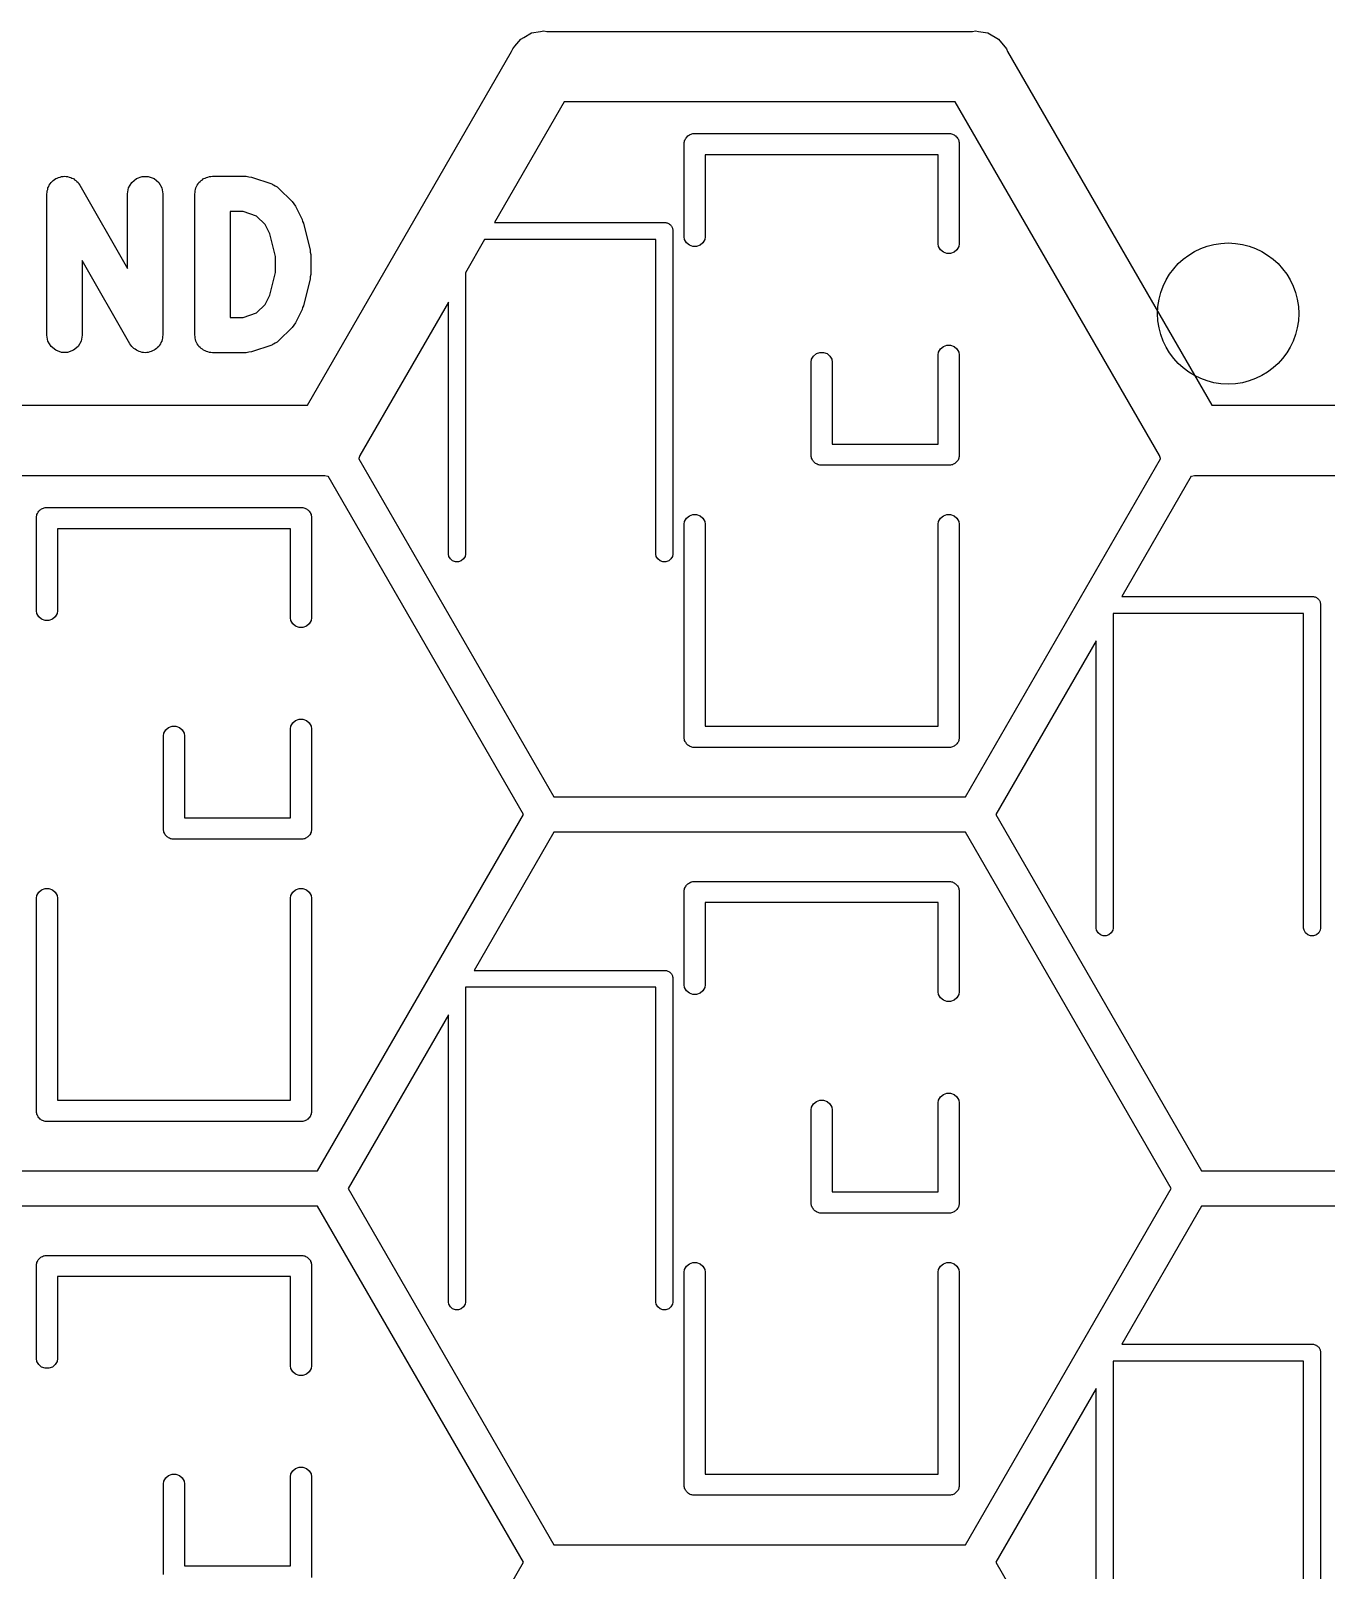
# Model space of a CAD drawing. Extents: x -0.7 to 56.4, y -0.3 to 45.3.
# Drawn here: x 6.57 to 15.75, y 34.39 to 45.3 of the extents above; entities that cross this region are included whole.
import ezdxf

# ---------------------------------------------------------------- set-up
doc = ezdxf.new("R2010")
doc.units = 0
doc.header["$MEASUREMENT"] = 0
doc.layers.add('BLACK', color=7, linetype='CONTINUOUS')

msp = doc.modelspace()

# ---------------------------------------------------------------- linework, layer by layer
at = {"layer": 'BLACK', "linetype": 'CONTINUOUS'}
for p, q in [((10.0687, 45.2572), (10.123, 45.2885)), ((10.123, 45.2885), (10.188, 45.3)), ((10.188, 45.3), (10.2098, 45.3039)), ((10.188, 45.3), (10.188, 45.3)), ((10.2098, 45.3039), (10.2317, 45.3)), ((10.2317, 45.3), (13.2479, 45.3)), ((13.2479, 45.3), (13.2698, 45.3039)), ((13.2698, 45.3039), (13.2917, 45.3)), ((13.2917, 45.3), (13.2917, 45.3)), ((13.2917, 45.3), (13.3566, 45.2885)), ((13.3566, 45.2885), (13.433, 45.2445)), ((9.98241, 45.1561), (9.99, 45.1769)), ((9.99, 45.1769), (10.0043, 45.1939)), ((10.0043, 45.1939), (10.0467, 45.2445)), ((10.0467, 45.2445), (10.0687, 45.2572)), ((13.433, 45.2445), (13.4896, 45.1769)), ((13.4896, 45.1769), (13.4972, 45.1561)), ((8.53553, 42.65), (9.98241, 45.1561)), ((13.4972, 45.1561), (14.9441, 42.65)), ((10.3542, 44.8), (9.86055, 43.945)), ((13.1255, 44.8), (10.3542, 44.8)), ((14.5723, 42.2939), (13.1255, 44.8)), ((11.2049, 44.5132), (11.2071, 44.5195)), ((11.2049, 44.5066), (11.2049, 44.5132)), ((11.2071, 44.5195), (11.2083, 44.526)), ((11.2083, 44.526), (11.2116, 44.5318)), ((11.2116, 44.5318), (11.2139, 44.5381)), ((11.2139, 44.5381), (11.2182, 44.5432)), ((11.2182, 44.5432), (11.2215, 44.549)), ((11.2215, 44.549), (11.2266, 44.5532)), ((11.2266, 44.5532), (11.2309, 44.5583)), ((11.2309, 44.5583), (11.2367, 44.5617)), ((11.2367, 44.5617), (11.2418, 44.566)), ((11.2418, 44.566), (11.2481, 44.5682)), ((11.2481, 44.5682), (11.2538, 44.5716)), ((11.2538, 44.5716), (11.2604, 44.5727)), ((11.2604, 44.5727), (11.2666, 44.575)), ((11.2666, 44.575), (11.2733, 44.575)), ((11.2733, 44.575), (11.2733, 44.575)), ((11.2733, 44.575), (13.0864, 44.575)), ((13.0864, 44.575), (13.0931, 44.575)), ((13.0864, 44.575), (13.0864, 44.575)), ((13.0931, 44.575), (13.0994, 44.5727)), ((13.0994, 44.5727), (13.1059, 44.5716)), ((13.1059, 44.5716), (13.1117, 44.5682)), ((13.1117, 44.5682), (13.1179, 44.566)), ((13.1179, 44.566), (13.123, 44.5617)), ((13.123, 44.5617), (13.1288, 44.5583)), ((13.1288, 44.5583), (13.1331, 44.5532)), ((13.1331, 44.5532), (13.1382, 44.549)), ((13.1382, 44.549), (13.1415, 44.5432)), ((13.1415, 44.5432), (13.1458, 44.5381)), ((13.1458, 44.5381), (13.1481, 44.5318)), ((13.1481, 44.5318), (13.1514, 44.526)), ((13.1514, 44.526), (13.1526, 44.5195)), ((13.1526, 44.5195), (13.1549, 44.5132)), ((13.1549, 44.5132), (13.1549, 44.5066)), ((11.2049, 43.8434), (11.2049, 44.5066)), ((11.2049, 44.5066), (11.2049, 44.5066)), ((13.0049, 44.425), (11.3549, 44.425)), ((11.3549, 44.425), (11.3549, 43.8434)), ((13.0049, 43.7934), (13.0049, 44.425)), ((13.1549, 44.5066), (13.1549, 44.5066)), ((13.1549, 44.5066), (13.1549, 43.7934)), ((6.69497, 44.1799), (6.69682, 44.1904)), ((6.69682, 44.1904), (6.70243, 44.2001)), ((6.70243, 44.2001), (6.70631, 44.2106)), ((6.70631, 44.2106), (6.7132, 44.2187)), ((6.7132, 44.2187), (6.71853, 44.228)), ((6.71853, 44.228), (6.72712, 44.2352)), ((6.72712, 44.2352), (6.73436, 44.2437)), ((6.73436, 44.2437), (6.74362, 44.249)), ((6.74362, 44.249), (6.75178, 44.2559)), ((6.75178, 44.2559), (6.76232, 44.2597)), ((6.76232, 44.2597), (6.77206, 44.2653)), ((6.77206, 44.2653), (6.78256, 44.2671)), ((6.78256, 44.2671), (6.79258, 44.2707)), ((6.79258, 44.2707), (6.80379, 44.2707)), ((6.80379, 44.2707), (6.81484, 44.2726)), ((6.81484, 44.2726), (6.82533, 44.2707)), ((6.82533, 44.2707), (6.83599, 44.2707)), ((6.83599, 44.2707), (6.84653, 44.2669)), ((6.84653, 44.2669), (6.85756, 44.2649)), ((6.85756, 44.2649), (6.86677, 44.2595)), ((6.86677, 44.2595), (6.87678, 44.2559)), ((6.87678, 44.2559), (6.88537, 44.2487)), ((6.88537, 44.2487), (6.89506, 44.243)), ((6.89506, 44.243), (6.90187, 44.2348)), ((6.90187, 44.2348), (6.91004, 44.228)), ((6.91004, 44.228), (6.91565, 44.2183)), ((6.91565, 44.2183), (6.92281, 44.2096)), ((6.92281, 44.2096), (7.26071, 43.6183)), ((7.26071, 44.1476), (7.26825, 44.1904)), ((7.26825, 44.1904), (7.28996, 44.228)), ((7.28996, 44.228), (7.32321, 44.2559)), ((7.32321, 44.2559), (7.36401, 44.2707)), ((7.36401, 44.2707), (7.40742, 44.2707)), ((7.40742, 44.2707), (7.44821, 44.2559)), ((7.44821, 44.2559), (7.48147, 44.228)), ((7.48147, 44.228), (7.50318, 44.1904)), ((7.50318, 44.1904), (7.51071, 44.1476)), ((7.74254, 44.1796), (7.74444, 44.1904)), ((7.74444, 44.1904), (7.74991, 44.1998)), ((7.74991, 44.1998), (7.75365, 44.2101)), ((7.75365, 44.2101), (7.76068, 44.2185)), ((7.76068, 44.2185), (7.76615, 44.228)), ((7.76615, 44.228), (7.77453, 44.235)), ((7.77453, 44.235), (7.78156, 44.2434)), ((7.78156, 44.2434), (7.79103, 44.2488)), ((7.79103, 44.2488), (7.7994, 44.2559)), ((7.7994, 44.2559), (7.80968, 44.2596)), ((7.80968, 44.2596), (7.81915, 44.2651)), ((7.81915, 44.2651), (7.82992, 44.267)), ((7.82992, 44.267), (7.8402, 44.2707)), ((7.8402, 44.2707), (7.85113, 44.2707)), ((7.85113, 44.2707), (7.8619, 44.2726)), ((7.8619, 44.2726), (8.1, 44.2726)), ((8.1, 44.2726), (8.11972, 44.2691)), ((8.11972, 44.2691), (8.13953, 44.2662)), ((8.13953, 44.2662), (8.28239, 44.2186)), ((8.28239, 44.2186), (8.28872, 44.2152)), ((8.28872, 44.2152), (8.29568, 44.2133)), ((8.29568, 44.2133), (8.30768, 44.2049)), ((8.30768, 44.2049), (8.32056, 44.1979)), ((8.32056, 44.1979), (8.32535, 44.1925)), ((8.32535, 44.1925), (8.33124, 44.1884)), ((8.33124, 44.1884), (8.42648, 44.0932)), ((6.68928, 44.1476), (6.69123, 44.1587)), ((6.68928, 43.1476), (6.68928, 44.1476)), ((6.69123, 44.1587), (6.69128, 44.1699)), ((6.69128, 44.1699), (6.69497, 44.1799)), ((7.26071, 43.6183), (7.26071, 44.1476)), ((7.51071, 44.1476), (7.51071, 43.1476)), ((7.7369, 44.1476), (7.7388, 44.1584)), ((7.7369, 43.1476), (7.7369, 44.1476)), ((7.7388, 44.1693), (7.74254, 44.1796)), ((7.7388, 44.1584), (7.7388, 44.1693)), ((8.42648, 44.0932), (8.43797, 44.0767)), ((8.43797, 44.0767), (8.4499, 44.0607)), ((7.9869, 44.0226), (7.9869, 43.2726)), ((8.07972, 44.0226), (7.9869, 44.0226)), ((8.17534, 43.9907), (8.07972, 44.0226)), ((8.23536, 43.9307), (8.17534, 43.9907)), ((8.4499, 44.0607), (8.49752, 43.9654)), ((8.26777, 43.8659), (8.23536, 43.9307)), ((8.30833, 43.7037), (8.26777, 43.8659)), ((8.49752, 43.9654), (8.50141, 43.9523)), ((8.50141, 43.9523), (8.50698, 43.9398)), ((8.50698, 43.9398), (8.5546, 43.7494)), ((9.86055, 43.945), (11.0701, 43.945)), ((11.0701, 43.945), (11.0701, 43.945)), ((11.0701, 43.945), (11.0754, 43.945)), ((11.0754, 43.945), (11.0805, 43.9432)), ((11.0805, 43.9432), (11.0857, 43.9423)), ((11.0857, 43.9423), (11.0903, 43.9396)), ((11.0903, 43.9396), (11.0953, 43.9378)), ((11.0953, 43.9378), (11.0994, 43.9343)), ((11.0994, 43.9343), (11.104, 43.9317)), ((11.104, 43.9317), (11.1075, 43.9276)), ((11.1075, 43.9276), (11.1115, 43.9242)), ((11.1115, 43.9242), (11.1142, 43.9195)), ((11.1142, 43.9195), (11.1176, 43.9155)), ((11.1176, 43.9155), (11.1195, 43.9105)), ((11.1195, 43.9105), (11.1221, 43.9058)), ((11.1221, 43.9058), (11.123, 43.9006)), ((11.123, 43.9006), (11.1249, 43.8956)), ((11.1249, 43.8956), (11.1249, 43.8903)), ((11.1249, 43.8903), (11.1249, 43.8902)), ((11.1249, 43.8902), (11.1249, 41.5948)), ((8.5546, 43.7494), (8.55568, 43.7341)), ((9.79127, 43.825), (9.65487, 43.5888)), ((11.0049, 43.825), (9.79127, 43.825)), ((11.0049, 41.5948), (11.0049, 43.825)), ((11.2083, 43.824), (11.2049, 43.8434)), ((11.2215, 43.801), (11.2083, 43.824)), ((11.2418, 43.784), (11.2215, 43.801)), ((11.2666, 43.775), (11.2418, 43.784)), ((11.2931, 43.775), (11.2666, 43.775)), ((11.3179, 43.784), (11.2931, 43.775)), ((11.3382, 43.801), (11.3179, 43.784)), ((11.3514, 43.824), (11.3382, 43.801)), ((11.3549, 43.8434), (11.3514, 43.824)), ((13.0083, 43.774), (13.0049, 43.7934)), ((13.0215, 43.751), (13.0083, 43.774)), ((13.0418, 43.734), (13.0215, 43.751)), ((13.1382, 43.751), (13.1179, 43.734)), ((13.1514, 43.774), (13.1382, 43.751)), ((13.1549, 43.7934), (13.1514, 43.774)), ((7.27718, 43.0856), (6.93928, 43.6769)), ((6.93928, 43.6769), (6.93928, 43.1476)), ((8.30833, 43.5916), (8.30833, 43.7037)), ((8.55568, 43.7341), (8.55833, 43.719)), ((8.55833, 43.719), (8.55833, 43.5762)), ((13.0666, 43.725), (13.0418, 43.734)), ((13.0931, 43.725), (13.0666, 43.725)), ((13.1179, 43.734), (13.0931, 43.725)), ((8.26777, 43.4293), (8.30833, 43.5916)), ((8.5546, 43.5459), (8.50698, 43.3554)), ((8.55568, 43.5611), (8.5546, 43.5459)), ((8.55833, 43.5762), (8.55568, 43.5611)), ((9.65487, 43.5888), (9.65487, 41.5948)), ((8.23536, 43.3645), (8.26777, 43.4293)), ((8.17534, 43.3045), (8.23536, 43.3645)), ((8.49752, 43.3298), (8.4499, 43.2346)), ((8.50141, 43.3429), (8.49752, 43.3298)), ((8.50698, 43.3554), (8.50141, 43.3429)), ((9.53487, 43.3809), (8.90731, 42.2939)), ((9.53487, 41.5948), (9.53487, 43.3809)), ((7.9869, 43.2726), (8.07972, 43.2726)), ((8.07972, 43.2726), (8.17534, 43.3045)), ((8.43797, 43.2185), (8.42648, 43.2021)), ((8.4499, 43.2346), (8.43797, 43.2185)), ((6.69682, 43.1049), (6.68928, 43.1476)), ((6.71853, 43.0673), (6.69682, 43.1049)), ((6.93175, 43.1049), (6.91004, 43.0673)), ((6.93928, 43.1476), (6.93175, 43.1049)), ((7.49757, 43.0952), (7.49369, 43.0846)), ((7.50318, 43.1049), (7.49757, 43.0952)), ((7.50503, 43.1154), (7.50318, 43.1049)), ((7.50872, 43.1254), (7.50503, 43.1154)), ((7.50877, 43.1366), (7.50872, 43.1254)), ((7.51071, 43.1476), (7.50877, 43.1366)), ((7.7388, 43.1368), (7.7369, 43.1476)), ((7.7388, 43.1259), (7.7388, 43.1368)), ((7.74254, 43.1156), (7.7388, 43.1259)), ((7.74444, 43.1049), (7.74254, 43.1156)), ((7.74991, 43.0954), (7.74444, 43.1049)), ((7.75365, 43.0851), (7.74991, 43.0954)), ((8.32056, 43.0973), (8.30768, 43.0903)), ((8.32534, 43.1027), (8.32056, 43.0973)), ((8.33124, 43.1069), (8.32534, 43.1027)), ((8.42648, 43.2021), (8.33124, 43.1069)), ((6.75178, 43.0394), (6.71853, 43.0673)), ((6.79258, 43.0245), (6.75178, 43.0394)), ((6.83599, 43.0245), (6.79258, 43.0245)), ((6.87678, 43.0394), (6.83599, 43.0245)), ((6.91004, 43.0673), (6.87678, 43.0394)), ((7.28435, 43.077), (7.27718, 43.0856)), ((7.28996, 43.0673), (7.28435, 43.077)), ((7.29812, 43.0604), (7.28996, 43.0673)), ((7.30494, 43.0522), (7.29812, 43.0604)), ((7.31463, 43.0466), (7.30494, 43.0522)), ((7.32321, 43.0394), (7.31463, 43.0466)), ((7.33323, 43.0357), (7.32321, 43.0394)), ((7.34244, 43.0303), (7.33323, 43.0357)), ((7.35347, 43.0284), (7.34244, 43.0303)), ((7.36401, 43.0245), (7.35347, 43.0284)), ((7.37467, 43.0245), (7.36401, 43.0245)), ((7.38516, 43.0226), (7.37467, 43.0245)), ((7.3962, 43.0245), (7.38516, 43.0226)), ((7.40742, 43.0245), (7.3962, 43.0245)), ((7.41744, 43.0282), (7.40742, 43.0245)), ((7.42794, 43.03), (7.41744, 43.0282)), ((7.43767, 43.0355), (7.42794, 43.03)), ((7.44821, 43.0394), (7.43767, 43.0355)), ((7.45638, 43.0462), (7.44821, 43.0394)), ((7.46563, 43.0515), (7.45638, 43.0462)), ((7.47288, 43.0601), (7.46563, 43.0515)), ((7.48147, 43.0673), (7.47288, 43.0601)), ((7.4868, 43.0765), (7.48147, 43.0673)), ((7.49369, 43.0846), (7.4868, 43.0765)), ((7.76068, 43.0767), (7.75365, 43.0851)), ((7.76615, 43.0673), (7.76068, 43.0767)), ((7.77453, 43.0602), (7.76615, 43.0673)), ((7.78156, 43.0519), (7.77453, 43.0602)), ((7.79103, 43.0464), (7.78156, 43.0519)), ((7.7994, 43.0394), (7.79103, 43.0464)), ((7.80968, 43.0356), (7.7994, 43.0394)), ((7.81915, 43.0302), (7.80968, 43.0356)), ((7.82992, 43.0283), (7.81915, 43.0302)), ((7.8402, 43.0245), (7.82992, 43.0283)), ((7.85113, 43.0245), (7.8402, 43.0245)), ((7.8619, 43.0226), (7.85113, 43.0245)), ((8.1, 43.0226), (7.8619, 43.0226)), ((8.11973, 43.0261), (8.1, 43.0226)), ((8.13953, 43.029), (8.11973, 43.0261)), ((8.28238, 43.0767), (8.13953, 43.029)), ((8.28872, 43.0801), (8.28238, 43.0767)), ((8.29568, 43.0819), (8.28872, 43.0801)), ((8.30768, 43.0903), (8.29568, 43.0819)), ((12.1083, 42.976), (12.1215, 42.999)), ((12.1215, 42.999), (12.1418, 43.016)), ((12.1418, 43.016), (12.1666, 43.025)), ((12.1666, 43.025), (12.1931, 43.025)), ((12.1931, 43.025), (12.2179, 43.016)), ((12.2179, 43.016), (12.2382, 42.999)), ((12.2382, 42.999), (12.2514, 42.976)), ((13.0049, 43.0066), (13.0083, 43.026)), ((13.0049, 42.375), (13.0049, 43.0066)), ((13.0083, 43.026), (13.0215, 43.049)), ((13.0215, 43.049), (13.0418, 43.066)), ((13.0418, 43.066), (13.0666, 43.075)), ((13.0666, 43.075), (13.0931, 43.075)), ((13.0931, 43.075), (13.1179, 43.066)), ((13.1179, 43.066), (13.1382, 43.049)), ((13.1382, 43.049), (13.1514, 43.026)), ((13.1514, 43.026), (13.1549, 43.0066)), ((13.1549, 43.0066), (13.1549, 42.2934)), ((12.1049, 42.9566), (12.1083, 42.976)), ((12.1049, 42.3132), (12.1049, 42.9566)), ((12.2514, 42.976), (12.2549, 42.9566)), ((12.2549, 42.9566), (12.2549, 42.375)), ((5.76425, 42.65), (8.53553, 42.65)), ((14.9441, 42.65), (17.7154, 42.65)), ((12.2549, 42.375), (13.0049, 42.375)), ((8.89971, 42.2731), (8.8984, 42.2715)), ((8.8984, 42.2715), (10.282, 39.875)), ((8.90731, 42.2939), (8.89971, 42.2731)), ((12.1049, 42.2868), (12.1049, 42.3132)), ((12.1072, 42.2805), (12.1049, 42.2868)), ((12.1083, 42.274), (12.1072, 42.2805)), ((12.1116, 42.2682), (12.1083, 42.274)), ((12.1139, 42.2619), (12.1116, 42.2682)), ((12.1182, 42.2568), (12.1139, 42.2619)), ((12.1215, 42.251), (12.1182, 42.2568)), ((12.1266, 42.2468), (12.1215, 42.251)), ((12.1309, 42.2417), (12.1266, 42.2468)), ((12.1367, 42.2383), (12.1309, 42.2417)), ((12.1418, 42.234), (12.1367, 42.2383)), ((12.1481, 42.2318), (12.1418, 42.234)), ((12.1538, 42.2284), (12.1481, 42.2318)), ((12.1604, 42.2273), (12.1538, 42.2284)), ((12.1666, 42.225), (12.1604, 42.2273)), ((12.1733, 42.225), (12.1666, 42.225)), ((13.0864, 42.225), (12.1733, 42.225)), ((12.1733, 42.225), (12.1733, 42.225)), ((13.0931, 42.225), (13.0864, 42.225)), ((13.0864, 42.225), (13.0864, 42.225)), ((13.0994, 42.2273), (13.0931, 42.225)), ((13.1059, 42.2284), (13.0994, 42.2273)), ((13.1117, 42.2318), (13.1059, 42.2284)), ((13.1179, 42.234), (13.1117, 42.2318)), ((13.1231, 42.2383), (13.1179, 42.234)), ((13.1288, 42.2417), (13.1231, 42.2383)), ((13.1331, 42.2468), (13.1288, 42.2417)), ((13.1382, 42.251), (13.1331, 42.2468)), ((13.1415, 42.2568), (13.1382, 42.251)), ((13.1458, 42.2619), (13.1415, 42.2568)), ((13.1481, 42.2682), (13.1458, 42.2619)), ((13.1514, 42.274), (13.1481, 42.2682)), ((13.1526, 42.2805), (13.1514, 42.274)), ((13.1549, 42.2868), (13.1526, 42.2805)), ((13.1549, 42.2934), (13.1549, 42.2934)), ((13.1549, 42.2934), (13.1549, 42.2868)), ((13.1976, 39.875), (14.5813, 42.2715)), ((14.5799, 42.2731), (14.5723, 42.2939)), ((14.5813, 42.2715), (14.5799, 42.2731)), ((8.658, 42.15), (5.64177, 42.15)), ((8.67987, 42.1461), (8.658, 42.15)), ((8.68189, 42.1465), (8.67987, 42.1461)), ((10.0655, 39.75), (8.68189, 42.1465)), ((14.7978, 42.1465), (14.3061, 41.295)), ((14.7998, 42.1461), (14.7978, 42.1465)), ((14.8216, 42.15), (14.7998, 42.1461)), ((17.7154, 42.15), (14.8216, 42.15)), ((6.62826, 41.8932), (6.63159, 41.899)), ((6.63159, 41.899), (6.6367, 41.9032)), ((6.6367, 41.9032), (6.64098, 41.9083)), ((6.64098, 41.9083), (6.64675, 41.9117)), ((6.64675, 41.9117), (6.65186, 41.916)), ((6.65186, 41.916), (6.65812, 41.9182)), ((6.65812, 41.9182), (6.66389, 41.9216)), ((6.66389, 41.9216), (6.67045, 41.9227)), ((6.67045, 41.9227), (6.67671, 41.925)), ((6.67671, 41.925), (6.68337, 41.925)), ((6.68337, 41.925), (6.68338, 41.925)), ((6.68338, 41.925), (8.49649, 41.925)), ((8.49649, 41.925), (8.4965, 41.925)), ((8.4965, 41.925), (8.50316, 41.925)), ((8.50316, 41.925), (8.50942, 41.9227)), ((8.50942, 41.9227), (8.51598, 41.9216)), ((8.51598, 41.9216), (8.52175, 41.9182)), ((8.52175, 41.9182), (8.52801, 41.916)), ((8.52801, 41.916), (8.53311, 41.9117)), ((8.53311, 41.9117), (8.53889, 41.9083)), ((8.53889, 41.9083), (8.54317, 41.9032)), ((8.54317, 41.9032), (8.54827, 41.899)), ((8.54827, 41.899), (8.5516, 41.8932)), ((6.61494, 41.1934), (6.61493, 41.8566)), ((6.61493, 41.8566), (6.61494, 41.8566)), ((6.61494, 41.8632), (6.61721, 41.8695)), ((6.61494, 41.8566), (6.61494, 41.8632)), ((6.61721, 41.8695), (6.61837, 41.876)), ((6.61837, 41.876), (6.6217, 41.8818)), ((6.6217, 41.8818), (6.62398, 41.8881)), ((6.62398, 41.8881), (6.62826, 41.8932)), ((8.5516, 41.8932), (8.55589, 41.8881)), ((8.55589, 41.8881), (8.55817, 41.8818)), ((8.55817, 41.8818), (8.5615, 41.876)), ((8.5615, 41.876), (8.56265, 41.8695)), ((8.56265, 41.8695), (8.56493, 41.8632)), ((8.56493, 41.8632), (8.56493, 41.8566)), ((8.56493, 41.8566), (8.56493, 41.8566)), ((8.56493, 41.8566), (8.56493, 41.1434)), ((11.2049, 41.8066), (11.2083, 41.826)), ((11.2049, 40.2934), (11.2049, 41.8066)), ((11.2083, 41.826), (11.2215, 41.849)), ((11.2215, 41.849), (11.2418, 41.866)), ((11.2418, 41.866), (11.2666, 41.875)), ((11.2666, 41.875), (11.2931, 41.875)), ((11.2931, 41.875), (11.3179, 41.866)), ((11.3179, 41.866), (11.3382, 41.849)), ((11.3382, 41.849), (11.3514, 41.826)), ((11.3514, 41.826), (11.3549, 41.8066)), ((11.3549, 41.8066), (11.3549, 40.375)), ((13.0049, 41.8066), (13.0083, 41.826)), ((13.0049, 40.375), (13.0049, 41.8066)), ((13.0083, 41.826), (13.0215, 41.849)), ((13.0215, 41.849), (13.0418, 41.866)), ((13.0418, 41.866), (13.0666, 41.875)), ((13.0666, 41.875), (13.0931, 41.875)), ((13.0931, 41.875), (13.1179, 41.866)), ((13.1179, 41.866), (13.1382, 41.849)), ((13.1382, 41.849), (13.1514, 41.826)), ((13.1514, 41.826), (13.1549, 41.8066)), ((13.1549, 41.8066), (13.1549, 40.2934)), ((8.41493, 41.775), (6.76493, 41.775)), ((6.76493, 41.775), (6.76493, 41.1934)), ((8.41493, 41.1434), (8.41493, 41.775)), ((9.53762, 41.5792), (9.53487, 41.5948)), ((9.5482, 41.5608), (9.53762, 41.5792)), ((9.65212, 41.5792), (9.64154, 41.5608)), ((9.65487, 41.5948), (9.65212, 41.5792)), ((11.0076, 41.5792), (11.0049, 41.5948)), ((11.0182, 41.5608), (11.0076, 41.5792)), ((11.1221, 41.5792), (11.1115, 41.5608)), ((11.1249, 41.5948), (11.1221, 41.5792)), ((9.56441, 41.5472), (9.5482, 41.5608)), ((9.58429, 41.54), (9.56441, 41.5472)), ((9.60545, 41.54), (9.58429, 41.54)), ((9.62533, 41.5472), (9.60545, 41.54)), ((9.64154, 41.5608), (9.62533, 41.5472)), ((11.0344, 41.5472), (11.0182, 41.5608)), ((11.0543, 41.54), (11.0344, 41.5472)), ((11.0754, 41.54), (11.0543, 41.54)), ((11.0953, 41.5472), (11.0754, 41.54)), ((11.1115, 41.5608), (11.0953, 41.5472)), ((14.3061, 41.295), (15.66, 41.295)), ((15.66, 41.295), (15.6601, 41.295)), ((15.6601, 41.295), (15.6654, 41.295)), ((15.6654, 41.295), (15.6704, 41.2932)), ((15.6704, 41.2932), (15.6756, 41.2923)), ((15.6756, 41.2923), (15.6803, 41.2896)), ((15.6803, 41.2896), (15.6853, 41.2878)), ((15.6853, 41.2878), (15.6894, 41.2843)), ((15.6894, 41.2843), (15.694, 41.2817)), ((15.694, 41.2817), (15.6974, 41.2776)), ((15.6974, 41.2776), (15.7015, 41.2742)), ((15.7015, 41.2742), (15.7041, 41.2695)), ((15.7041, 41.2695), (15.7076, 41.2655)), ((15.7076, 41.2655), (15.7094, 41.2605)), ((15.7094, 41.2605), (15.7121, 41.2558)), ((15.7121, 41.2558), (15.713, 41.2506)), ((15.713, 41.2506), (15.7148, 41.2456)), ((15.7148, 41.2456), (15.7148, 41.2403)), ((15.7148, 41.2403), (15.7148, 41.2402)), ((15.7148, 41.2402), (15.7148, 38.9448)), ((6.61837, 41.174), (6.61494, 41.1934)), ((6.6316, 41.151), (6.61837, 41.174)), ((6.65186, 41.134), (6.6316, 41.151)), ((6.67671, 41.125), (6.65186, 41.134)), ((6.72801, 41.134), (6.70316, 41.125)), ((6.74827, 41.151), (6.72801, 41.134)), ((6.7615, 41.174), (6.74827, 41.151)), ((6.76493, 41.1934), (6.7615, 41.174)), ((8.41837, 41.124), (8.41493, 41.1434)), ((8.56493, 41.1434), (8.5615, 41.124)), ((15.5948, 41.175), (14.2448, 41.175)), ((14.2448, 41.175), (14.2448, 38.9448)), ((15.5948, 38.9448), (15.5948, 41.175)), ((6.70316, 41.125), (6.67671, 41.125)), ((8.4316, 41.101), (8.41837, 41.124)), ((8.45186, 41.084), (8.4316, 41.101)), ((8.47671, 41.075), (8.45186, 41.084)), ((8.50316, 41.075), (8.47671, 41.075)), ((8.52801, 41.084), (8.50316, 41.075)), ((8.54827, 41.101), (8.52801, 41.084)), ((8.5615, 41.124), (8.54827, 41.101)), ((14.1248, 40.9809), (13.4141, 39.75)), ((14.1248, 38.9448), (14.1248, 40.9809)), ((7.55186, 40.366), (7.57671, 40.375)), ((7.57671, 40.375), (7.60316, 40.375)), ((7.60316, 40.375), (7.62801, 40.366)), ((8.41493, 40.3566), (8.41837, 40.376)), ((8.41837, 40.376), (8.43159, 40.399)), ((8.43159, 40.399), (8.45186, 40.416)), ((8.45186, 40.416), (8.47671, 40.425)), ((8.47671, 40.425), (8.50316, 40.425)), ((8.50316, 40.425), (8.52801, 40.416)), ((8.52801, 40.416), (8.54827, 40.399)), ((8.54827, 40.399), (8.5615, 40.376)), ((8.5615, 40.376), (8.56493, 40.3566)), ((11.3549, 40.375), (13.0049, 40.375)), ((7.51493, 40.3066), (7.51837, 40.326)), ((7.51493, 39.6632), (7.51493, 40.3066)), ((7.51837, 40.326), (7.53159, 40.349)), ((7.53159, 40.349), (7.55186, 40.366)), ((7.62801, 40.366), (7.64827, 40.349)), ((7.64827, 40.349), (7.6615, 40.326)), ((7.6615, 40.326), (7.66493, 40.3066)), ((7.66493, 40.3066), (7.66493, 39.725)), ((8.41493, 39.725), (8.41493, 40.3566)), ((8.56493, 40.3566), (8.56493, 39.6434)), ((11.2049, 40.2868), (11.2049, 40.2934)), ((11.2049, 40.2934), (11.2049, 40.2934)), ((11.2071, 40.2805), (11.2049, 40.2868)), ((11.2083, 40.274), (11.2071, 40.2805)), ((11.2116, 40.2682), (11.2083, 40.274)), ((11.2139, 40.2619), (11.2116, 40.2682)), ((11.2182, 40.2568), (11.2139, 40.2619)), ((13.1458, 40.2619), (13.1415, 40.2568)), ((13.1481, 40.2682), (13.1458, 40.2619)), ((13.1514, 40.274), (13.1481, 40.2682)), ((13.1526, 40.2805), (13.1514, 40.274)), ((13.1549, 40.2868), (13.1526, 40.2805)), ((13.1549, 40.2934), (13.1549, 40.2934)), ((13.1549, 40.2934), (13.1549, 40.2868)), ((11.2215, 40.251), (11.2182, 40.2568)), ((11.2266, 40.2468), (11.2215, 40.251)), ((11.2309, 40.2417), (11.2266, 40.2468)), ((11.2367, 40.2383), (11.2309, 40.2417)), ((11.2418, 40.234), (11.2367, 40.2383)), ((11.2481, 40.2318), (11.2418, 40.234)), ((11.2538, 40.2284), (11.2481, 40.2318)), ((11.2604, 40.2273), (11.2538, 40.2284)), ((11.2666, 40.225), (11.2604, 40.2273)), ((11.2733, 40.225), (11.2666, 40.225)), ((13.0864, 40.225), (11.2733, 40.225)), ((11.2733, 40.225), (11.2733, 40.225)), ((13.0931, 40.225), (13.0864, 40.225)), ((13.0864, 40.225), (13.0864, 40.225)), ((13.0994, 40.2273), (13.0931, 40.225)), ((13.1059, 40.2284), (13.0994, 40.2273)), ((13.1117, 40.2318), (13.1059, 40.2284)), ((13.1179, 40.234), (13.1117, 40.2318)), ((13.1231, 40.2383), (13.1179, 40.234)), ((13.1288, 40.2417), (13.1231, 40.2383)), ((13.1331, 40.2468), (13.1288, 40.2417)), ((13.1382, 40.251), (13.1331, 40.2468)), ((13.1415, 40.2568), (13.1382, 40.251)), ((10.282, 39.875), (13.1976, 39.875)), ((7.66493, 39.725), (8.41493, 39.725)), ((8.6077, 37.225), (10.0655, 39.75)), ((13.4141, 39.75), (14.872, 37.225)), ((7.51493, 39.6368), (7.51493, 39.6632)), ((7.51722, 39.6305), (7.51493, 39.6368)), ((7.51837, 39.624), (7.51722, 39.6305)), ((7.5217, 39.6182), (7.51837, 39.624)), ((7.52398, 39.6119), (7.5217, 39.6182)), ((7.52827, 39.6068), (7.52398, 39.6119)), ((7.5316, 39.601), (7.52827, 39.6068)), ((8.5516, 39.6068), (8.54827, 39.601)), ((8.55589, 39.6119), (8.5516, 39.6068)), ((8.55817, 39.6182), (8.55589, 39.6119)), ((8.5615, 39.624), (8.55817, 39.6182)), ((8.56265, 39.6305), (8.5615, 39.624)), ((8.56493, 39.6368), (8.56265, 39.6305)), ((8.56493, 39.6434), (8.56493, 39.6434)), ((8.56493, 39.6434), (8.56493, 39.6368)), ((10.282, 39.625), (9.71621, 38.645)), ((13.1976, 39.625), (10.282, 39.625)), ((14.6554, 37.1), (13.1976, 39.625)), ((7.5367, 39.5968), (7.5316, 39.601)), ((7.54098, 39.5917), (7.5367, 39.5968)), ((7.54676, 39.5883), (7.54098, 39.5917)), ((7.55186, 39.584), (7.54676, 39.5883)), ((7.55812, 39.5818), (7.55186, 39.584)), ((7.56389, 39.5784), (7.55812, 39.5818)), ((7.57045, 39.5773), (7.56389, 39.5784)), ((7.57671, 39.575), (7.57045, 39.5773)), ((7.58337, 39.575), (7.57671, 39.575)), ((7.58338, 39.575), (7.58337, 39.575)), ((8.49649, 39.575), (7.58338, 39.575)), ((8.4965, 39.575), (8.49649, 39.575)), ((8.50316, 39.575), (8.4965, 39.575)), ((8.50942, 39.5773), (8.50316, 39.575)), ((8.51598, 39.5784), (8.50942, 39.5773)), ((8.52175, 39.5818), (8.51598, 39.5784)), ((8.52801, 39.584), (8.52175, 39.5818)), ((8.53312, 39.5883), (8.52801, 39.584)), ((8.53889, 39.5917), (8.53312, 39.5883)), ((8.54317, 39.5968), (8.53889, 39.5917)), ((8.54827, 39.601), (8.54317, 39.5968)), ((6.61494, 39.1566), (6.61837, 39.176)), ((6.61837, 39.176), (6.6316, 39.199)), ((6.6316, 39.199), (6.65186, 39.216)), ((6.65186, 39.216), (6.67671, 39.225)), ((6.67671, 39.225), (6.70316, 39.225)), ((6.70316, 39.225), (6.72801, 39.216)), ((6.72801, 39.216), (6.74827, 39.199)), ((6.74827, 39.199), (6.7615, 39.176)), ((6.7615, 39.176), (6.76493, 39.1566)), ((8.41493, 39.1566), (8.41837, 39.176)), ((8.41837, 39.176), (8.43159, 39.199)), ((8.43159, 39.199), (8.45186, 39.216)), ((8.45186, 39.216), (8.47671, 39.225)), ((8.47671, 39.225), (8.50316, 39.225)), ((8.50316, 39.225), (8.52801, 39.216)), ((8.52801, 39.216), (8.54827, 39.199)), ((8.54827, 39.199), (8.5615, 39.176)), ((8.5615, 39.176), (8.56493, 39.1566)), ((11.2049, 39.2132), (11.2071, 39.2195)), ((11.2049, 39.2066), (11.2049, 39.2132)), ((11.2049, 38.5434), (11.2049, 39.2066)), ((11.2049, 39.2066), (11.2049, 39.2066)), ((11.2071, 39.2195), (11.2083, 39.226)), ((11.2083, 39.226), (11.2116, 39.2318)), ((11.2116, 39.2318), (11.2139, 39.2381)), ((11.2139, 39.2381), (11.2182, 39.2432)), ((11.2182, 39.2432), (11.2215, 39.249)), ((11.2215, 39.249), (11.2266, 39.2532)), ((11.2266, 39.2532), (11.2309, 39.2583)), ((11.2309, 39.2583), (11.2367, 39.2617)), ((11.2367, 39.2617), (11.2418, 39.266)), ((11.2418, 39.266), (11.2481, 39.2682)), ((11.2481, 39.2682), (11.2538, 39.2716)), ((11.2538, 39.2716), (11.2604, 39.2727)), ((11.2604, 39.2727), (11.2666, 39.275)), ((11.2666, 39.275), (11.2733, 39.275)), ((11.2733, 39.275), (11.2733, 39.275)), ((11.2733, 39.275), (13.0864, 39.275)), ((13.0864, 39.275), (13.0931, 39.275)), ((13.0864, 39.275), (13.0864, 39.275)), ((13.0931, 39.275), (13.0994, 39.2727)), ((13.0994, 39.2727), (13.1059, 39.2716)), ((13.1059, 39.2716), (13.1117, 39.2682)), ((13.1117, 39.2682), (13.1179, 39.266)), ((13.1179, 39.266), (13.123, 39.2617)), ((13.123, 39.2617), (13.1288, 39.2583)), ((13.1288, 39.2583), (13.1331, 39.2532)), ((13.1331, 39.2532), (13.1382, 39.249)), ((13.1382, 39.249), (13.1415, 39.2432)), ((13.1415, 39.2432), (13.1458, 39.2381)), ((13.1458, 39.2381), (13.1481, 39.2318)), ((13.1481, 39.2318), (13.1514, 39.226)), ((13.1514, 39.226), (13.1526, 39.2195)), ((13.1526, 39.2195), (13.1549, 39.2132)), ((13.1549, 39.2132), (13.1549, 39.2066)), ((13.1549, 39.2066), (13.1549, 39.2066)), ((13.1549, 39.2066), (13.1549, 38.4934)), ((6.61493, 37.6434), (6.61494, 39.1566)), ((6.76493, 39.1566), (6.76493, 37.725)), ((8.41493, 37.725), (8.41493, 39.1566)), ((8.56493, 39.1566), (8.56493, 37.6434)), ((13.0049, 39.125), (11.3549, 39.125)), ((11.3549, 39.125), (11.3549, 38.5434)), ((13.0049, 38.4934), (13.0049, 39.125)), ((14.1276, 38.9292), (14.1248, 38.9448)), ((14.1381, 38.9108), (14.1276, 38.9292)), ((14.1543, 38.8972), (14.1381, 38.9108)), ((14.1742, 38.89), (14.1543, 38.8972)), ((14.1954, 38.89), (14.1742, 38.89)), ((14.2153, 38.8972), (14.1954, 38.89)), ((14.2315, 38.9108), (14.2153, 38.8972)), ((14.2421, 38.9292), (14.2315, 38.9108)), ((14.2448, 38.9448), (14.2421, 38.9292)), ((15.5976, 38.9292), (15.5948, 38.9448)), ((15.6081, 38.9108), (15.5976, 38.9292)), ((15.6243, 38.8972), (15.6081, 38.9108)), ((15.6442, 38.89), (15.6243, 38.8972)), ((15.6654, 38.89), (15.6442, 38.89)), ((15.6853, 38.8972), (15.6654, 38.89)), ((15.7015, 38.9108), (15.6853, 38.8972)), ((15.7121, 38.9292), (15.7015, 38.9108)), ((15.7148, 38.9448), (15.7121, 38.9292)), ((9.71621, 38.645), (11.0701, 38.645)), ((11.0701, 38.645), (11.0701, 38.645)), ((11.0701, 38.645), (11.0754, 38.645)), ((11.0754, 38.645), (11.0805, 38.6432)), ((11.0805, 38.6432), (11.0857, 38.6423)), ((11.0857, 38.6423), (11.0903, 38.6396)), ((11.0903, 38.6396), (11.0953, 38.6378)), ((11.0953, 38.6378), (11.0994, 38.6343)), ((11.0994, 38.6343), (11.104, 38.6317)), ((11.104, 38.6317), (11.1075, 38.6276)), ((11.1075, 38.6276), (11.1115, 38.6242)), ((11.1115, 38.6242), (11.1142, 38.6195)), ((11.0049, 38.525), (9.65487, 38.525)), ((9.65487, 38.525), (9.65487, 36.2948)), ((11.0049, 36.2948), (11.0049, 38.525)), ((11.1142, 38.6195), (11.1176, 38.6155)), ((11.1176, 38.6155), (11.1195, 38.6105)), ((11.1195, 38.6105), (11.1221, 38.6058)), ((11.1221, 38.6058), (11.123, 38.6006)), ((11.123, 38.6006), (11.1249, 38.5956)), ((11.1249, 38.5956), (11.1249, 38.5903)), ((11.1249, 38.5903), (11.1249, 38.5902)), ((11.1249, 38.5902), (11.1249, 36.2948)), ((11.2083, 38.524), (11.2049, 38.5434)), ((11.2215, 38.501), (11.2083, 38.524)), ((11.3514, 38.524), (11.3382, 38.501)), ((11.3549, 38.5434), (11.3514, 38.524)), ((11.2418, 38.484), (11.2215, 38.501)), ((11.2666, 38.475), (11.2418, 38.484)), ((11.2931, 38.475), (11.2666, 38.475)), ((11.3179, 38.484), (11.2931, 38.475)), ((11.3382, 38.501), (11.3179, 38.484)), ((13.0083, 38.474), (13.0049, 38.4934)), ((13.0215, 38.451), (13.0083, 38.474)), ((13.0418, 38.434), (13.0215, 38.451)), ((13.0666, 38.425), (13.0418, 38.434)), ((13.0931, 38.425), (13.0666, 38.425)), ((13.1179, 38.434), (13.0931, 38.425)), ((13.1382, 38.451), (13.1179, 38.434)), ((13.1514, 38.474), (13.1382, 38.451)), ((13.1549, 38.4934), (13.1514, 38.474)), ((9.53487, 38.3309), (8.82421, 37.1)), ((9.53487, 36.2948), (9.53487, 38.3309)), ((13.0083, 37.726), (13.0215, 37.749)), ((13.0215, 37.749), (13.0418, 37.766)), ((13.0418, 37.766), (13.0666, 37.775)), ((13.0666, 37.775), (13.0931, 37.775)), ((13.0931, 37.775), (13.1179, 37.766)), ((13.1179, 37.766), (13.1382, 37.749)), ((13.1382, 37.749), (13.1514, 37.726)), ((6.61494, 37.6434), (6.61493, 37.6434)), ((6.61494, 37.6368), (6.61494, 37.6434)), ((6.76493, 37.725), (8.41493, 37.725)), ((8.56493, 37.6434), (8.56493, 37.6434)), ((8.56493, 37.6434), (8.56493, 37.6368)), ((12.1049, 37.6566), (12.1083, 37.676)), ((12.1049, 37.0132), (12.1049, 37.6566)), ((12.1083, 37.676), (12.1215, 37.699)), ((12.1215, 37.699), (12.1418, 37.716)), ((12.1418, 37.716), (12.1666, 37.725)), ((12.1666, 37.725), (12.1931, 37.725)), ((12.1931, 37.725), (12.2179, 37.716)), ((12.2179, 37.716), (12.2382, 37.699)), ((12.2382, 37.699), (12.2514, 37.676)), ((12.2514, 37.676), (12.2549, 37.6566)), ((12.2549, 37.6566), (12.2549, 37.075)), ((13.0049, 37.7066), (13.0083, 37.726)), ((13.0049, 37.075), (13.0049, 37.7066)), ((13.1514, 37.726), (13.1549, 37.7066)), ((13.1549, 37.7066), (13.1549, 36.9934)), ((6.61721, 37.6305), (6.61494, 37.6368)), ((6.61837, 37.624), (6.61721, 37.6305)), ((6.6217, 37.6182), (6.61837, 37.624)), ((6.62398, 37.6119), (6.6217, 37.6182)), ((6.62826, 37.6068), (6.62398, 37.6119)), ((6.63159, 37.601), (6.62826, 37.6068)), ((6.6367, 37.5968), (6.63159, 37.601)), ((6.64098, 37.5917), (6.6367, 37.5968)), ((6.64675, 37.5883), (6.64098, 37.5917)), ((6.65186, 37.584), (6.64675, 37.5883)), ((6.65812, 37.5818), (6.65186, 37.584)), ((6.66389, 37.5784), (6.65812, 37.5818)), ((6.67045, 37.5773), (6.66389, 37.5784)), ((6.67671, 37.575), (6.67045, 37.5773)), ((6.68337, 37.575), (6.67671, 37.575)), ((6.68338, 37.575), (6.68337, 37.575)), ((8.49649, 37.575), (6.68338, 37.575)), ((8.4965, 37.575), (8.49649, 37.575)), ((8.50316, 37.575), (8.4965, 37.575)), ((8.50942, 37.5773), (8.50316, 37.575)), ((8.51598, 37.5784), (8.50942, 37.5773)), ((8.52175, 37.5818), (8.51598, 37.5784)), ((8.52801, 37.584), (8.52175, 37.5818)), ((8.53312, 37.5883), (8.52801, 37.584)), ((8.53889, 37.5917), (8.53312, 37.5883)), ((8.54317, 37.5968), (8.53889, 37.5917)), ((8.54827, 37.601), (8.54317, 37.5968)), ((8.5516, 37.6068), (8.54827, 37.601)), ((8.55589, 37.6119), (8.5516, 37.6068)), ((8.55817, 37.6182), (8.55589, 37.6119)), ((8.5615, 37.624), (8.55817, 37.6182)), ((8.56265, 37.6305), (8.5615, 37.624)), ((8.56493, 37.6368), (8.56265, 37.6305)), ((5.69208, 37.225), (8.6077, 37.225)), ((14.872, 37.225), (17.6392, 37.225)), ((8.82421, 37.1), (10.282, 34.575)), ((13.1976, 34.575), (14.6554, 37.1)), ((12.1049, 36.9868), (12.1049, 37.0132)), ((12.1072, 36.9805), (12.1049, 36.9868)), ((12.2549, 37.075), (13.0049, 37.075)), ((13.1549, 36.9868), (13.1526, 36.9805)), ((13.1549, 36.9934), (13.1549, 36.9934)), ((13.1549, 36.9934), (13.1549, 36.9868)), ((8.6077, 36.975), (5.69208, 36.975)), ((10.0655, 34.45), (8.6077, 36.975)), ((12.1083, 36.974), (12.1072, 36.9805)), ((12.1116, 36.9682), (12.1083, 36.974)), ((12.1139, 36.9619), (12.1116, 36.9682)), ((12.1182, 36.9568), (12.1139, 36.9619)), ((12.1215, 36.951), (12.1182, 36.9568)), ((12.1266, 36.9468), (12.1215, 36.951)), ((12.1309, 36.9417), (12.1266, 36.9468)), ((12.1367, 36.9383), (12.1309, 36.9417)), ((12.1418, 36.934), (12.1367, 36.9383)), ((12.1481, 36.9318), (12.1418, 36.934)), ((12.1538, 36.9284), (12.1481, 36.9318)), ((12.1604, 36.9273), (12.1538, 36.9284)), ((12.1666, 36.925), (12.1604, 36.9273)), ((12.1733, 36.925), (12.1666, 36.925)), ((13.0864, 36.925), (12.1733, 36.925)), ((12.1733, 36.925), (12.1733, 36.925)), ((13.0931, 36.925), (13.0864, 36.925)), ((13.0864, 36.925), (13.0864, 36.925)), ((13.0994, 36.9273), (13.0931, 36.925)), ((13.1059, 36.9284), (13.0994, 36.9273)), ((13.1117, 36.9318), (13.1059, 36.9284)), ((13.1179, 36.934), (13.1117, 36.9318)), ((13.1231, 36.9383), (13.1179, 36.934)), ((13.1288, 36.9417), (13.1231, 36.9383)), ((13.1331, 36.9468), (13.1288, 36.9417)), ((13.1382, 36.951), (13.1331, 36.9468)), ((13.1415, 36.9568), (13.1382, 36.951)), ((13.1458, 36.9619), (13.1415, 36.9568)), ((13.1481, 36.9682), (13.1458, 36.9619)), ((13.1514, 36.974), (13.1481, 36.9682)), ((13.1526, 36.9805), (13.1514, 36.974)), ((14.872, 36.975), (14.3061, 35.995)), ((17.6392, 36.975), (14.872, 36.975)), ((6.61494, 35.8934), (6.61493, 36.5566)), ((6.61493, 36.5566), (6.61494, 36.5566)), ((6.61494, 36.5632), (6.61721, 36.5695)), ((6.61494, 36.5566), (6.61494, 36.5632)), ((6.61721, 36.5695), (6.61837, 36.576)), ((6.61837, 36.576), (6.6217, 36.5818)), ((6.6217, 36.5818), (6.62398, 36.5881)), ((6.62398, 36.5881), (6.62826, 36.5932)), ((6.62826, 36.5932), (6.63159, 36.599)), ((6.63159, 36.599), (6.6367, 36.6032)), ((6.6367, 36.6032), (6.64098, 36.6083)), ((6.64098, 36.6083), (6.64675, 36.6117)), ((6.64675, 36.6117), (6.65186, 36.616)), ((6.65186, 36.616), (6.65812, 36.6182)), ((6.65812, 36.6182), (6.66389, 36.6216)), ((6.66389, 36.6216), (6.67045, 36.6227)), ((6.67045, 36.6227), (6.67671, 36.625)), ((6.67671, 36.625), (6.68337, 36.625)), ((6.68337, 36.625), (6.68338, 36.625)), ((6.68338, 36.625), (8.49649, 36.625)), ((8.49649, 36.625), (8.4965, 36.625)), ((8.4965, 36.625), (8.50316, 36.625)), ((8.50316, 36.625), (8.50942, 36.6227)), ((8.50942, 36.6227), (8.51598, 36.6216)), ((8.51598, 36.6216), (8.52175, 36.6182)), ((8.52175, 36.6182), (8.52801, 36.616)), ((8.52801, 36.616), (8.53311, 36.6117)), ((8.53311, 36.6117), (8.53889, 36.6083)), ((8.53889, 36.6083), (8.54317, 36.6032)), ((8.54317, 36.6032), (8.54827, 36.599)), ((8.54827, 36.599), (8.5516, 36.5932)), ((8.5516, 36.5932), (8.55589, 36.5881)), ((8.55589, 36.5881), (8.55817, 36.5818)), ((8.55817, 36.5818), (8.5615, 36.576)), ((8.5615, 36.576), (8.56265, 36.5695)), ((8.56265, 36.5695), (8.56493, 36.5632)), ((8.56493, 36.5632), (8.56493, 36.5566)), ((8.56493, 36.5566), (8.56493, 36.5566)), ((8.56493, 36.5566), (8.56493, 35.8434)), ((11.2083, 36.526), (11.2215, 36.549)), ((11.2215, 36.549), (11.2418, 36.566)), ((11.2418, 36.566), (11.2666, 36.575)), ((11.2666, 36.575), (11.2931, 36.575)), ((11.2931, 36.575), (11.3179, 36.566)), ((11.3179, 36.566), (11.3382, 36.549)), ((11.3382, 36.549), (11.3514, 36.526)), ((13.0083, 36.526), (13.0215, 36.549)), ((13.0215, 36.549), (13.0418, 36.566)), ((13.0418, 36.566), (13.0666, 36.575)), ((13.0666, 36.575), (13.0931, 36.575)), ((13.0931, 36.575), (13.1179, 36.566)), ((13.1179, 36.566), (13.1382, 36.549)), ((13.1382, 36.549), (13.1514, 36.526)), ((8.41493, 36.475), (6.76493, 36.475)), ((6.76493, 36.475), (6.76493, 35.8934)), ((8.41493, 35.8434), (8.41493, 36.475)), ((11.2049, 36.5066), (11.2083, 36.526)), ((11.2049, 34.9934), (11.2049, 36.5066)), ((11.3514, 36.526), (11.3549, 36.5066)), ((11.3549, 36.5066), (11.3549, 35.075)), ((13.0049, 36.5066), (13.0083, 36.526)), ((13.0049, 35.075), (13.0049, 36.5066)), ((13.1514, 36.526), (13.1549, 36.5066)), ((13.1549, 36.5066), (13.1549, 34.9934)), ((9.53762, 36.2792), (9.53487, 36.2948)), ((9.5482, 36.2608), (9.53762, 36.2792)), ((9.56441, 36.2472), (9.5482, 36.2608)), ((9.58429, 36.24), (9.56441, 36.2472)), ((9.60545, 36.24), (9.58429, 36.24)), ((9.62533, 36.2472), (9.60545, 36.24)), ((9.64154, 36.2608), (9.62533, 36.2472)), ((9.65212, 36.2792), (9.64154, 36.2608)), ((9.65487, 36.2948), (9.65212, 36.2792)), ((11.0076, 36.2792), (11.0049, 36.2948)), ((11.0182, 36.2608), (11.0076, 36.2792)), ((11.0344, 36.2472), (11.0182, 36.2608)), ((11.0543, 36.24), (11.0344, 36.2472)), ((11.0754, 36.24), (11.0543, 36.24)), ((11.0953, 36.2472), (11.0754, 36.24)), ((11.1115, 36.2608), (11.0953, 36.2472)), ((11.1221, 36.2792), (11.1115, 36.2608)), ((11.1249, 36.2948), (11.1221, 36.2792)), ((6.61837, 35.874), (6.61494, 35.8934)), ((6.76493, 35.8934), (6.7615, 35.874)), ((14.3061, 35.995), (15.66, 35.995)), ((15.66, 35.995), (15.6601, 35.995)), ((15.6601, 35.995), (15.6654, 35.995)), ((15.6654, 35.995), (15.6704, 35.9932)), ((15.6704, 35.9932), (15.6756, 35.9923)), ((15.6756, 35.9923), (15.6803, 35.9896)), ((15.6803, 35.9896), (15.6853, 35.9878)), ((15.6853, 35.9878), (15.6894, 35.9843)), ((15.6894, 35.9843), (15.694, 35.9817)), ((15.694, 35.9817), (15.6974, 35.9776)), ((15.6974, 35.9776), (15.7015, 35.9742)), ((15.7015, 35.9742), (15.7041, 35.9695)), ((15.7041, 35.9695), (15.7076, 35.9655)), ((15.7076, 35.9655), (15.7094, 35.9605)), ((15.7094, 35.9605), (15.7121, 35.9558)), ((15.7121, 35.9558), (15.713, 35.9506)), ((15.713, 35.9506), (15.7148, 35.9456)), ((15.7148, 35.9456), (15.7148, 35.9403)), ((15.7148, 35.9403), (15.7148, 35.9402)), ((15.7148, 35.9402), (15.7148, 33.6448)), ((6.6316, 35.851), (6.61837, 35.874)), ((6.65186, 35.834), (6.6316, 35.851)), ((6.67671, 35.825), (6.65186, 35.834)), ((6.70316, 35.825), (6.67671, 35.825)), ((6.72801, 35.834), (6.70316, 35.825)), ((6.74827, 35.851), (6.72801, 35.834)), ((6.7615, 35.874), (6.74827, 35.851)), ((8.41837, 35.824), (8.41493, 35.8434)), ((8.4316, 35.801), (8.41837, 35.824)), ((8.45186, 35.784), (8.4316, 35.801)), ((8.54827, 35.801), (8.52801, 35.784)), ((8.5615, 35.824), (8.54827, 35.801)), ((8.56493, 35.8434), (8.5615, 35.824)), ((15.5948, 35.875), (14.2448, 35.875)), ((14.2448, 35.875), (14.2448, 33.6448)), ((15.5948, 33.6448), (15.5948, 35.875)), ((8.47671, 35.775), (8.45186, 35.784)), ((8.50316, 35.775), (8.47671, 35.775)), ((8.52801, 35.784), (8.50316, 35.775)), ((14.1248, 35.6809), (13.4141, 34.45)), ((14.1248, 33.6448), (14.1248, 35.6809)), ((7.51493, 35.0066), (7.51837, 35.026)), ((7.51837, 35.026), (7.53159, 35.049)), ((7.53159, 35.049), (7.55186, 35.066)), ((7.55186, 35.066), (7.57671, 35.075)), ((7.57671, 35.075), (7.60316, 35.075)), ((7.60316, 35.075), (7.62801, 35.066)), ((7.62801, 35.066), (7.64827, 35.049)), ((7.64827, 35.049), (7.6615, 35.026)), ((7.6615, 35.026), (7.66493, 35.0066)), ((8.41493, 35.0566), (8.41837, 35.076)), ((8.41493, 34.425), (8.41493, 35.0566)), ((8.41837, 35.076), (8.43159, 35.099)), ((8.43159, 35.099), (8.45186, 35.116)), ((8.45186, 35.116), (8.47671, 35.125)), ((8.47671, 35.125), (8.50316, 35.125)), ((8.50316, 35.125), (8.52801, 35.116)), ((8.52801, 35.116), (8.54827, 35.099)), ((8.54827, 35.099), (8.5615, 35.076)), ((8.5615, 35.076), (8.56493, 35.0566)), ((8.56493, 35.0566), (8.56493, 34.3434)), ((11.3549, 35.075), (13.0049, 35.075)), ((7.51493, 34.3632), (7.51493, 35.0066)), ((7.66493, 35.0066), (7.66493, 34.425)), ((11.2049, 34.9868), (11.2049, 34.9934)), ((11.2049, 34.9934), (11.2049, 34.9934)), ((11.2071, 34.9805), (11.2049, 34.9868)), ((11.2083, 34.974), (11.2071, 34.9805)), ((11.2116, 34.9682), (11.2083, 34.974)), ((11.2139, 34.9619), (11.2116, 34.9682)), ((11.2182, 34.9568), (11.2139, 34.9619)), ((11.2215, 34.951), (11.2182, 34.9568)), ((11.2266, 34.9468), (11.2215, 34.951)), ((11.2309, 34.9417), (11.2266, 34.9468)), ((11.2367, 34.9383), (11.2309, 34.9417)), ((11.2418, 34.934), (11.2367, 34.9383)), ((11.2481, 34.9318), (11.2418, 34.934)), ((11.2538, 34.9284), (11.2481, 34.9318)), ((11.2604, 34.9273), (11.2538, 34.9284)), ((11.2666, 34.925), (11.2604, 34.9273)), ((11.2733, 34.925), (11.2666, 34.925)), ((13.0864, 34.925), (11.2733, 34.925)), ((11.2733, 34.925), (11.2733, 34.925)), ((13.0931, 34.925), (13.0864, 34.925)), ((13.0864, 34.925), (13.0864, 34.925)), ((13.0994, 34.9273), (13.0931, 34.925)), ((13.1059, 34.9284), (13.0994, 34.9273)), ((13.1117, 34.9318), (13.1059, 34.9284)), ((13.1179, 34.934), (13.1117, 34.9318)), ((13.1231, 34.9383), (13.1179, 34.934)), ((13.1288, 34.9417), (13.1231, 34.9383)), ((13.1331, 34.9468), (13.1288, 34.9417)), ((13.1382, 34.951), (13.1331, 34.9468)), ((13.1415, 34.9568), (13.1382, 34.951)), ((13.1458, 34.9619), (13.1415, 34.9568)), ((13.1481, 34.9682), (13.1458, 34.9619)), ((13.1514, 34.974), (13.1481, 34.9682)), ((13.1526, 34.9805), (13.1514, 34.974)), ((13.1549, 34.9868), (13.1526, 34.9805)), ((13.1549, 34.9934), (13.1549, 34.9934)), ((13.1549, 34.9934), (13.1549, 34.9868)), ((10.282, 34.575), (13.1976, 34.575)), ((7.66493, 34.425), (8.41493, 34.425)), ((8.6077, 31.925), (10.0655, 34.45)), ((13.4141, 34.45), (14.872, 31.925))]:
    msp.add_line(p, q, dxfattribs=at)
at = {"layer": 'BLACK'}
msp.add_circle((15.06, 43.3), 0.5, dxfattribs=at)

doc.saveas('drawing.dxf')
